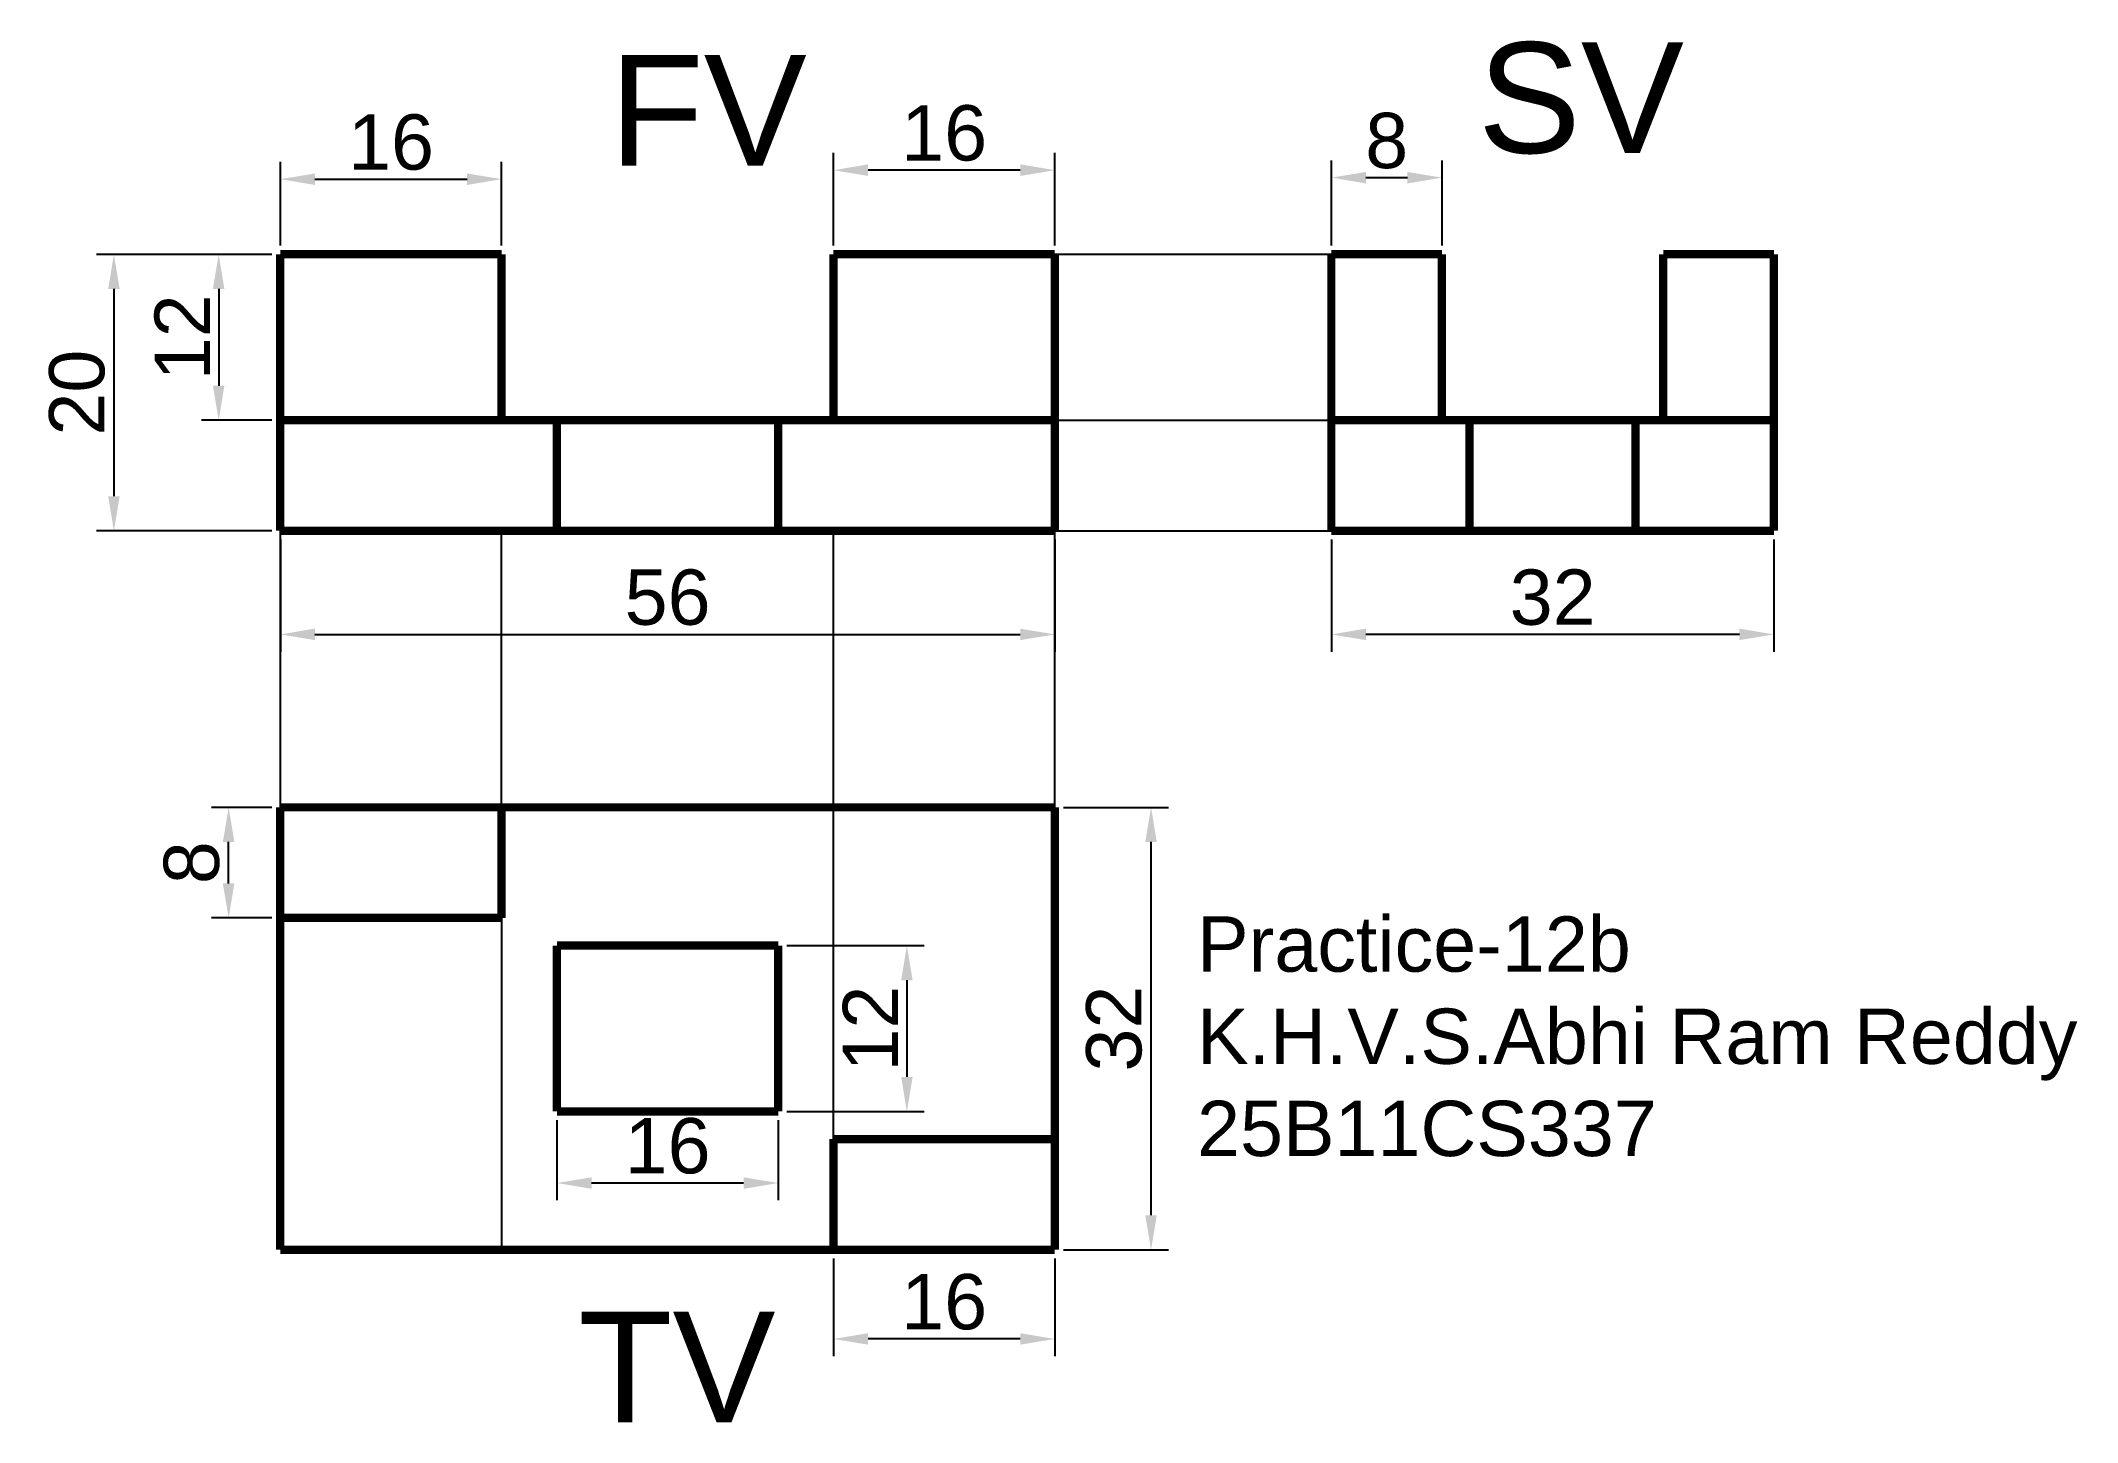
# Model space of a CAD drawing. Header units: millimetres. Extents: x 94 to 241, y 185 to 285.
import ezdxf

# ---------------------------------------------------------------- set-up
doc = ezdxf.new("R2010")
doc.units = ezdxf.units.MM
doc.header["$LTSCALE"] = 0.243
doc.linetypes.add('ACAD_ISO02W100', pattern=[15, 12, -3])
doc.styles.get("Standard").update_dxf_attribs({"font": 'arial.ttf'})
doc.dimstyles.new('ISO-25', dxfattribs={"dimtxt": 4, "dimasz": 2.5, "dimexe": 1.25, "dimexo": 0.625, "dimtad": 1, "dimtxsty": 'Standard', "dimcen": 2.5, "dimadec": 0, "dimazin": 0, "dimtfac": 1, "dimtmove": 0, "dimatfit": 3, "dimfxl": 1, "dimarcsym": 0})

# ---------------------------------------------------------------- blocks, each defined once
blk = doc.blocks.new('*D15')
at = {"color": 0, "lineweight": -2, "transparency": 16777216}
for p, q in [((111.22, 248.44), (111.22, 240.32)), ((167.22, 248.44), (167.22, 240.32)), ((113.72, 241.57), (164.72, 241.57))]:
    blk.add_line(p, q, dxfattribs=at)
at = {"color": 0, "transparency": 16777216}
for points in [[(113.72, 241.99), (113.72, 241.16), (111.22, 241.57)], [(164.72, 241.99), (164.72, 241.16), (167.22, 241.57)]]:
    blk.add_solid(points, dxfattribs=at)
at = {"layer": 'Defpoints', "color": 0, "transparency": 16777216}
for p in [(111.22, 249.06), (167.22, 249.06), (167.22, 241.57)]:
    blk.add_point(p, dxfattribs=at)
at = {"color": 0, "transparency": 16777216, "insert": (139.22, 244.24), "char_height": 4, "attachment_point": 5}
blk.add_mtext('56', dxfattribs=at)
blk = doc.blocks.new('*D16')
at = {"color": 0, "lineweight": -2, "transparency": 16777216}
for p, q in [((187.22, 248.44), (187.22, 240.32)), ((219.22, 248.44), (219.22, 240.32)), ((216.72, 241.57), (189.72, 241.57))]:
    blk.add_line(p, q, dxfattribs=at)
at = {"color": 0, "transparency": 16777216}
for points in [[(189.72, 241.99), (189.72, 241.16), (187.22, 241.57)], [(216.72, 241.99), (216.72, 241.16), (219.22, 241.57)]]:
    blk.add_solid(points, dxfattribs=at)
at = {"layer": 'Defpoints', "color": 0, "transparency": 16777216}
for p in [(187.22, 249.06), (219.22, 249.06), (187.22, 241.57)]:
    blk.add_point(p, dxfattribs=at)
at = {"color": 0, "transparency": 16777216, "insert": (203.22, 244.24), "char_height": 4, "attachment_point": 5}
blk.add_mtext('32', dxfattribs=at)
blk = doc.blocks.new('*D17')
at = {"color": 0, "lineweight": -2, "transparency": 16777216}
for p, q in [((187.22, 269.69), (187.22, 275.86)), ((195.22, 269.69), (195.22, 275.86)), ((189.72, 274.61), (192.72, 274.61))]:
    blk.add_line(p, q, dxfattribs=at)
at = {"color": 0, "transparency": 16777216}
for points in [[(189.72, 275.02), (189.72, 274.19), (187.22, 274.61)], [(192.72, 275.02), (192.72, 274.19), (195.22, 274.61)]]:
    blk.add_solid(points, dxfattribs=at)
at = {"layer": 'Defpoints', "color": 0, "transparency": 16777216}
for p in [(195.22, 274.61), (187.22, 269.06), (195.22, 269.06)]:
    blk.add_point(p, dxfattribs=at)
at = {"color": 0, "transparency": 16777216, "insert": (191.22, 277.27), "char_height": 4, "attachment_point": 5}
blk.add_mtext('8', dxfattribs=at)
blk = doc.blocks.new('*D18')
at = {"color": 0, "lineweight": -2, "transparency": 16777216}
for p, q in [((111.22, 269.69), (111.22, 275.75)), ((127.22, 269.69), (127.22, 275.75)), ((113.72, 274.5), (124.72, 274.5))]:
    blk.add_line(p, q, dxfattribs=at)
at = {"color": 0, "transparency": 16777216}
for points in [[(113.72, 274.91), (113.72, 274.08), (111.22, 274.5)], [(124.72, 274.91), (124.72, 274.08), (127.22, 274.5)]]:
    blk.add_solid(points, dxfattribs=at)
at = {"layer": 'Defpoints', "color": 0, "transparency": 16777216}
for p in [(127.22, 274.5), (111.22, 269.06), (127.22, 269.06)]:
    blk.add_point(p, dxfattribs=at)
at = {"color": 0, "transparency": 16777216, "insert": (119.22, 277.16), "char_height": 4, "attachment_point": 5}
blk.add_mtext('16', dxfattribs=at)
blk = doc.blocks.new('*D19')
at = {"color": 0, "lineweight": -2, "transparency": 16777216}
for p, q in [((151.22, 269.69), (151.22, 276.4)), ((167.22, 269.69), (167.22, 276.4)), ((164.72, 275.15), (153.72, 275.15))]:
    blk.add_line(p, q, dxfattribs=at)
at = {"color": 0, "transparency": 16777216}
for points in [[(153.72, 275.57), (153.72, 274.73), (151.22, 275.15)], [(164.72, 275.57), (164.72, 274.73), (167.22, 275.15)]]:
    blk.add_solid(points, dxfattribs=at)
at = {"layer": 'Defpoints', "color": 0, "transparency": 16777216}
for p in [(151.22, 275.15), (151.22, 269.06), (167.22, 269.06)]:
    blk.add_point(p, dxfattribs=at)
at = {"color": 0, "transparency": 16777216, "insert": (159.22, 277.82), "char_height": 4, "attachment_point": 5}
blk.add_mtext('16', dxfattribs=at)
blk = doc.blocks.new('*D20')
at = {"color": 0, "lineweight": -2, "transparency": 16777216}
for p, q in [((110.59, 269.06), (105.51, 269.06)), ((106.76, 266.56), (106.76, 259.56)), ((110.59, 257.06), (105.51, 257.06))]:
    blk.add_line(p, q, dxfattribs=at)
at = {"color": 0, "transparency": 16777216}
for points in [[(106.34, 266.56), (107.17, 266.56), (106.76, 269.06)], [(106.34, 259.56), (107.17, 259.56), (106.76, 257.06)]]:
    blk.add_solid(points, dxfattribs=at)
at = {"layer": 'Defpoints', "color": 0, "transparency": 16777216}
for p in [(111.22, 269.06), (106.76, 257.06), (111.22, 257.06)]:
    blk.add_point(p, dxfattribs=at)
at = {"color": 0, "transparency": 16777216, "insert": (104.12, 263.06), "char_height": 4, "attachment_point": 5, "rotation": 90}
blk.add_mtext('12', dxfattribs=at)
blk = doc.blocks.new('*D21')
at = {"color": 0, "lineweight": -2, "transparency": 16777216}
for p, q in [((110.59, 269.06), (97.93, 269.06)), ((99.18, 266.56), (99.18, 251.56)), ((110.59, 249.06), (97.93, 249.06))]:
    blk.add_line(p, q, dxfattribs=at)
at = {"color": 0, "transparency": 16777216}
for points in [[(98.77, 266.56), (99.6, 266.56), (99.18, 269.06)], [(98.77, 251.56), (99.6, 251.56), (99.18, 249.06)]]:
    blk.add_solid(points, dxfattribs=at)
at = {"layer": 'Defpoints', "color": 0, "transparency": 16777216}
for p in [(111.22, 269.06), (99.18, 249.06), (111.22, 249.06)]:
    blk.add_point(p, dxfattribs=at)
at = {"color": 0, "transparency": 16777216, "insert": (96.52, 259.06), "char_height": 4, "attachment_point": 5, "rotation": 90}
blk.add_mtext('20', dxfattribs=at)
blk = doc.blocks.new('*D22')
at = {"color": 0, "lineweight": -2, "transparency": 16777216}
for p, q in [((167.84, 229.06), (175.43, 229.06)), ((174.18, 199.56), (174.18, 226.56)), ((167.84, 197.06), (175.43, 197.06))]:
    blk.add_line(p, q, dxfattribs=at)
at = {"color": 0, "transparency": 16777216}
for points in [[(173.76, 226.56), (174.59, 226.56), (174.18, 229.06)], [(173.76, 199.56), (174.59, 199.56), (174.18, 197.06)]]:
    blk.add_solid(points, dxfattribs=at)
at = {"layer": 'Defpoints', "color": 0, "transparency": 16777216}
for p in [(167.22, 229.06), (174.18, 229.06), (167.22, 197.06)]:
    blk.add_point(p, dxfattribs=at)
at = {"color": 0, "transparency": 16777216, "insert": (171.51, 213.06), "char_height": 4, "attachment_point": 5, "rotation": 90}
blk.add_mtext('32', dxfattribs=at)
blk = doc.blocks.new('*D23')
at = {"color": 0, "lineweight": -2, "transparency": 16777216}
for p, q in [((110.59, 229.06), (106.23, 229.06)), ((107.48, 223.56), (107.48, 226.56)), ((110.59, 221.06), (106.23, 221.06))]:
    blk.add_line(p, q, dxfattribs=at)
at = {"color": 0, "transparency": 16777216}
for points in [[(107.06, 226.56), (107.89, 226.56), (107.48, 229.06)], [(107.06, 223.56), (107.89, 223.56), (107.48, 221.06)]]:
    blk.add_solid(points, dxfattribs=at)
at = {"layer": 'Defpoints', "color": 0, "transparency": 16777216}
for p in [(107.48, 229.06), (111.22, 229.06), (111.22, 221.06)]:
    blk.add_point(p, dxfattribs=at)
at = {"color": 0, "transparency": 16777216, "insert": (104.81, 225.06), "char_height": 4, "attachment_point": 5, "rotation": 90}
blk.add_mtext('8', dxfattribs=at)
blk = doc.blocks.new('*D24')
at = {"color": 0, "lineweight": -2, "transparency": 16777216}
for p, q in [((151.22, 196.44), (151.22, 189.36)), ((167.22, 196.44), (167.22, 189.36)), ((164.72, 190.61), (153.72, 190.61))]:
    blk.add_line(p, q, dxfattribs=at)
at = {"color": 0, "transparency": 16777216}
for points in [[(153.72, 191.03), (153.72, 190.2), (151.22, 190.61)], [(164.72, 191.03), (164.72, 190.2), (167.22, 190.61)]]:
    blk.add_solid(points, dxfattribs=at)
at = {"layer": 'Defpoints', "color": 0, "transparency": 16777216}
for p in [(151.22, 197.06), (167.22, 197.06), (151.22, 190.61)]:
    blk.add_point(p, dxfattribs=at)
at = {"color": 0, "transparency": 16777216, "insert": (159.22, 193.28), "char_height": 4, "attachment_point": 5}
blk.add_mtext('16', dxfattribs=at)
blk = doc.blocks.new('*D25')
at = {"color": 0, "lineweight": -2, "transparency": 16777216}
for p, q in [((131.22, 206.44), (131.22, 200.64)), ((147.22, 206.44), (147.22, 200.64)), ((144.72, 201.89), (133.72, 201.89))]:
    blk.add_line(p, q, dxfattribs=at)
at = {"color": 0, "transparency": 16777216}
for points in [[(133.72, 202.3), (133.72, 201.47), (131.22, 201.89)], [(144.72, 202.3), (144.72, 201.47), (147.22, 201.89)]]:
    blk.add_solid(points, dxfattribs=at)
at = {"layer": 'Defpoints', "color": 0, "transparency": 16777216}
for p in [(131.22, 207.06), (147.22, 207.06), (131.22, 201.89)]:
    blk.add_point(p, dxfattribs=at)
at = {"color": 0, "transparency": 16777216, "insert": (139.22, 204.56), "char_height": 4, "attachment_point": 5}
blk.add_mtext('16', dxfattribs=at)
blk = doc.blocks.new('*D26')
at = {"color": 0, "lineweight": -2, "transparency": 16777216}
for p, q in [((147.84, 219.06), (157.77, 219.06)), ((156.52, 216.56), (156.52, 209.56)), ((147.84, 207.06), (157.77, 207.06))]:
    blk.add_line(p, q, dxfattribs=at)
at = {"color": 0, "transparency": 16777216}
for points in [[(156.11, 216.56), (156.94, 216.56), (156.52, 219.06)], [(156.11, 209.56), (156.94, 209.56), (156.52, 207.06)]]:
    blk.add_solid(points, dxfattribs=at)
at = {"layer": 'Defpoints', "color": 0, "transparency": 16777216}
for p in [(147.22, 219.06), (147.22, 207.06), (156.52, 207.06)]:
    blk.add_point(p, dxfattribs=at)
at = {"color": 0, "transparency": 16777216, "insert": (153.89, 213.06), "char_height": 4, "attachment_point": 5, "rotation": 90}
blk.add_mtext('12', dxfattribs=at)

msp = doc.modelspace()

# ---------------------------------------------------------------- linework, layer by layer
for p, q in [((167.215, 269.064), (187.215, 269.064)), ((111.215, 257.064), (219.215, 257.064)), ((111.215, 249.064), (111.215, 229.064)), ((127.215, 229.064), (127.215, 249.064)), ((151.215, 197.064), (151.215, 249.064)), ((167.215, 249.064), (187.215, 249.064)), ((167.215, 229.064), (167.215, 249.064)), ((127.215, 221.064), (127.215, 197.064))]:
    msp.add_line(p, q)
at = {"const_width": 0.6}
for points in [[(111.215, 269.064), (127.215, 269.064)], [(111.215, 269.064), (111.215, 257.064)], [(111.215, 269.064), (111.215, 249.064)], [(111.215, 269.064), (111.215, 269.064)], [(111.215, 269.064), (127.215, 269.064)], [(127.215, 269.064), (127.215, 257.064)], [(151.215, 269.064), (151.215, 257.064)], [(167.215, 269.064), (151.215, 269.064)], [(151.215, 269.064), (167.215, 269.064)], [(167.215, 249.064), (167.215, 269.064)], [(187.215, 269.064), (195.215, 269.064)], [(187.215, 249.064), (187.215, 269.064)], [(187.215, 269.064), (195.215, 269.064)], [(195.215, 269.064), (195.215, 257.064)], [(211.215, 269.064), (211.215, 257.064)], [(219.215, 269.064), (211.215, 269.064)], [(211.215, 269.064), (219.215, 269.064)], [(219.215, 269.064), (219.215, 249.064)], [(111.215, 257.064), (167.215, 257.064)], [(131.215, 257.064), (147.215, 257.064)], [(187.215, 257.064), (219.215, 257.064)], [(197.215, 257.064), (209.215, 257.064)], [(111.215, 249.064), (167.215, 249.064)], [(111.215, 249.064), (131.215, 249.064)], [(111.215, 249.064), (167.215, 249.064)], [(187.215, 249.064), (219.215, 249.064)], [(187.215, 249.064), (197.215, 249.064)], [(219.215, 249.064), (187.215, 249.064)], [(209.215, 249.064), (197.215, 249.064)], [(127.215, 229.064), (111.215, 229.064)], [(111.215, 229.064), (111.215, 221.064)], [(111.215, 229.064), (111.215, 197.064)], [(167.215, 229.064), (111.215, 229.064)], [(127.215, 221.064), (127.215, 229.064)], [(167.215, 197.064), (167.215, 229.064)], [(111.215, 221.064), (127.215, 221.064)], [(131.215, 219.064), (147.215, 219.064)], [(131.215, 207.064), (131.215, 219.064)], [(147.215, 219.064), (147.215, 207.064)], [(147.215, 207.064), (131.215, 207.064)], [(151.215, 197.064), (151.215, 205.064)], [(151.215, 205.064), (167.215, 205.064)], [(151.215, 197.064), (151.215, 205.064)], [(167.215, 197.064), (167.215, 205.064)], [(167.215, 205.064), (167.215, 197.064)], [(111.215, 197.064), (167.215, 197.064)], [(167.215, 197.064), (151.215, 197.064)]]:
    msp.add_lwpolyline(points, dxfattribs=at)
at = {"linetype": 'ACAD_ISO02W100', "const_width": 0.6}
for points in [[(131.215, 249.064), (131.215, 257.064)], [(147.215, 257.064), (147.215, 249.064)], [(197.215, 249.064), (197.215, 257.064)], [(209.215, 257.064), (209.215, 249.064)]]:
    msp.add_lwpolyline(points, dxfattribs=at)

# ---------------------------------------------------------------- texts
at = {"attachment_point": 1}
for s, width, insert, char_height in [('SV', 48.48676, (197.805, 284.394), 8), ('FV', 48.48676, (135.005, 283.483), 8), ('Practice-12b\\PK.H.V.S.Abhi Ram Reddy\\P25B11CS337', 222.4809, (177.505, 221.175), 4), ('TV', 48.48676, (132.747, 192.585), 8)]:
    msp.add_mtext_dynamic_manual_height_columns(s, width=width, gutter_width=12.5, heights=[0], dxfattribs=dict(at, insert=insert, char_height=char_height))

# ---------------------------------------------------------------- dimensions: what is measured, and where the dimension line sits
for base, p1, p2, picture, middle in [((151.215, 275.149), (167.215, 269.064), (151.215, 269.064), '*D19', (159.215, 277.816)), ((195.215, 274.606), (187.215, 269.064), (195.215, 269.064), '*D17', (191.215, 277.273)), ((127.215, 274.497), (111.215, 269.064), (127.215, 269.064), '*D18', (119.215, 277.164)), ((167.215, 241.573), (111.215, 249.064), (167.215, 249.064), '*D15', (139.215, 244.24)), ((187.215, 241.573), (219.215, 249.064), (187.215, 249.064), '*D16', (203.215, 244.242)), ((131.215, 201.888), (147.215, 207.064), (131.215, 207.064), '*D25', (139.215, 204.555)), ((151.215, 190.613), (167.215, 197.064), (151.215, 197.064), '*D24', (159.215, 193.28))]:
    dim = msp.add_linear_dim(base=base, p1=p1, p2=p2, dimstyle='ISO-25')
    dim.commit()
    dim.dimension.update_dxf_attribs({"geometry": picture, "text_midpoint": middle})
for base, p1, p2, picture, middle in [((99.183, 249.064), (111.215, 269.064), (111.215, 249.064), '*D21', (96.515, 259.064)), ((106.756, 257.064), (111.215, 269.064), (111.215, 257.064), '*D20', (104.123, 263.064)), ((107.476, 229.064), (111.215, 221.064), (111.215, 229.064), '*D23', (104.809, 225.064)), ((174.175, 229.064), (167.215, 197.064), (167.215, 229.064), '*D22', (171.507, 213.064)), ((156.523, 207.064), (147.215, 219.064), (147.215, 207.064), '*D26', (153.89, 213.064))]:
    dim = msp.add_linear_dim(base=base, p1=p1, p2=p2, angle=90, dimstyle='ISO-25')
    dim.commit()
    dim.dimension.update_dxf_attribs({"geometry": picture, "text_midpoint": middle})

doc.saveas('drawing.dxf')
